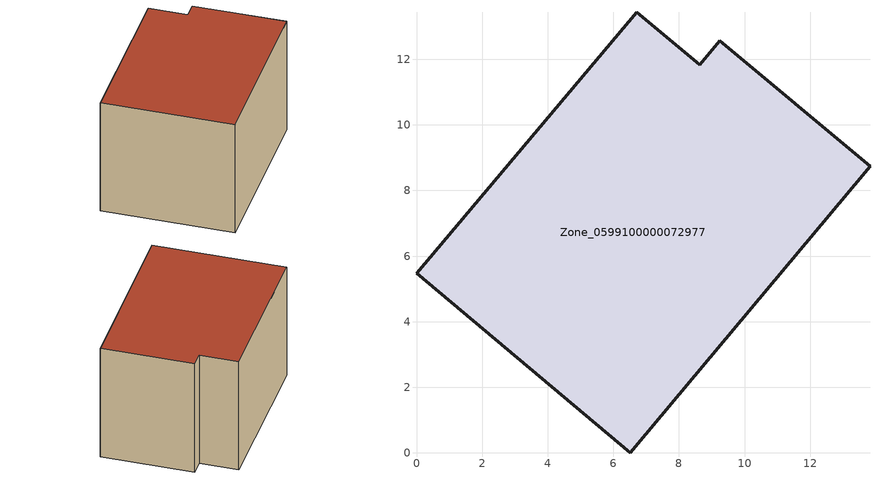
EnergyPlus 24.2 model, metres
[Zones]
Zone_0599100000072977
 floor ground (C_G): 6.52,0 0,5.47 6.71,13.44 8.63,11.84 9.24,12.57 13.82,8.74 z0
 wall outside (C_F): 0,5.47 6.52,0 13.82,8.74 9.24,12.57 8.63,11.84 6.71,13.44 0,5.47 z0:8.02
 roof outside (C_R): 6.71,13.44 0,5.47 6.52,0 13.82,8.74 9.24,12.57 8.63,11.84 z8.02
[BUILDING]
Pand.0599100000072977: North Axis=0; Terrain=City; Loads Convergence Tolerance Value=0.04; Temperature Convergence Tolerance Value=0.4; Solar Distribution=FullExterior; Maximum Number of Warmup Days=25; Minimum Number of Warmup Days=1
[Site:Location]
Rotterdam.The.Hague.AP_ZH_NLD Design_Conditions: Latitude=51.96; Longitude=4.45; Time Zone=1; Elevation=-4.5
[SITE:GROUNDTEMPERATURE:BUILDINGSURFACE]
18, 18, 18, 18, 18, 18, 18, 18, 18, 18, 18, 18
[MATERIAL] Thermal Absorptance=0.9; Solar Absorptance=0.7; Visible Absorptance=0.7
Name | Roughness | Thickness | Conductivity | Density | Specific Heat
G.TC.1946-1964 | MediumSmooth | 0.15 | 1 | 540 | 1210
F.TC.1946-1964 | Rough | 0.3 | 0.857143 | 1920 | 840
R.TC.1946-1964 | MediumRough | 0.2 | 0.235294 | 1500 | 1000
[CONSTRUCTION]
C_G: G.TC.1946-1964
C_F: F.TC.1946-1964
C_R: R.TC.1946-1964
[ZONE]
Zone_0599100000072977: Type=1; Multiplier=1; Ceiling Height=Autocalculate; Volume=Autocalculate; Floor Area=autocalculate; Part of Total Floor Area=Yes
[ZONEINFILTRATION:DESIGNFLOWRATE]
Infil_Zone_0599100000072977: Zone or ZoneList or Space or SpaceList=Zone_0599100000072977; Schedule=AlwaysOn; Design Flow Rate Calculation Method=Flow/Area; Flow Rate per Floor Area=0.003; Constant Term Coefficient=1; Temperature Term Coefficient=0; Velocity Term Coefficient=0; Velocity Squared Term Coefficient=0
[HVACTEMPLATE:ZONE:IDEALLOADSAIRSYSTEM]
Zone_0599100000072977: Maximum Heating Supply Air Temperature=50; Minimum Cooling Supply Air Temperature=13; Maximum Heating Supply Air Humidity Ratio=0.0156; Minimum Cooling Supply Air Humidity Ratio=0.0077; Heating Limit=NoLimit; Cooling Limit=NoLimit; Dehumidification Control Type=ConstantSensibleHeatRatio; Cooling Sensible Heat Ratio=0.7; Dehumidification Setpoint=60; Humidification Control Type=None; Humidification Setpoint=30; Outdoor Air Method=None; Outdoor Air Flow Rate per Person=0.00944; Outdoor Air Flow Rate per Zone Floor Area=0; Outdoor Air Flow Rate per Zone=0; Demand Controlled Ventilation Type=None; Outdoor Air Economizer Type=NoEconomizer; Heat Recovery Type=None; Sensible Heat Recovery Effectiveness=0.7; Latent Heat Recovery Effectiveness=0.65
[ZONECONTROL:THERMOSTAT]
ThermostatControl_Zone_0599100000072977: Zone or ZoneList=Zone_0599100000072977; Control Type Schedule=DualSetpointControlType; Control 1=Thermostat_Zone_0599100000072977; Temperature Difference Between Cutout And Setpoint=0
[THERMOSTATSETPOINT:DUALSETPOINT]
Thermostat_Zone_0599100000072977: Heating Setpoint Temperature Schedule=HeatingSetpoint_Zone_0599100000072977; Cooling Setpoint Temperature Schedule=CoolingSetpoint_Zone_0599100000072977
[SCHEDULE:COMPACT]
HeatingSetpoint_Zone_0599100000072977: Through: 12/31, For: AllDays, Until: 24:00, 21
CoolingSetpoint_Zone_0599100000072977: Through: 12/31, For: AllDays, Until: 24:00, 24
DualSetpointControlType: Through: 12/31, For: AllDays, Until: 24:00, 4
AlwaysOn: Through: 12/31, For: AllDays, Until: 24:00, 1
